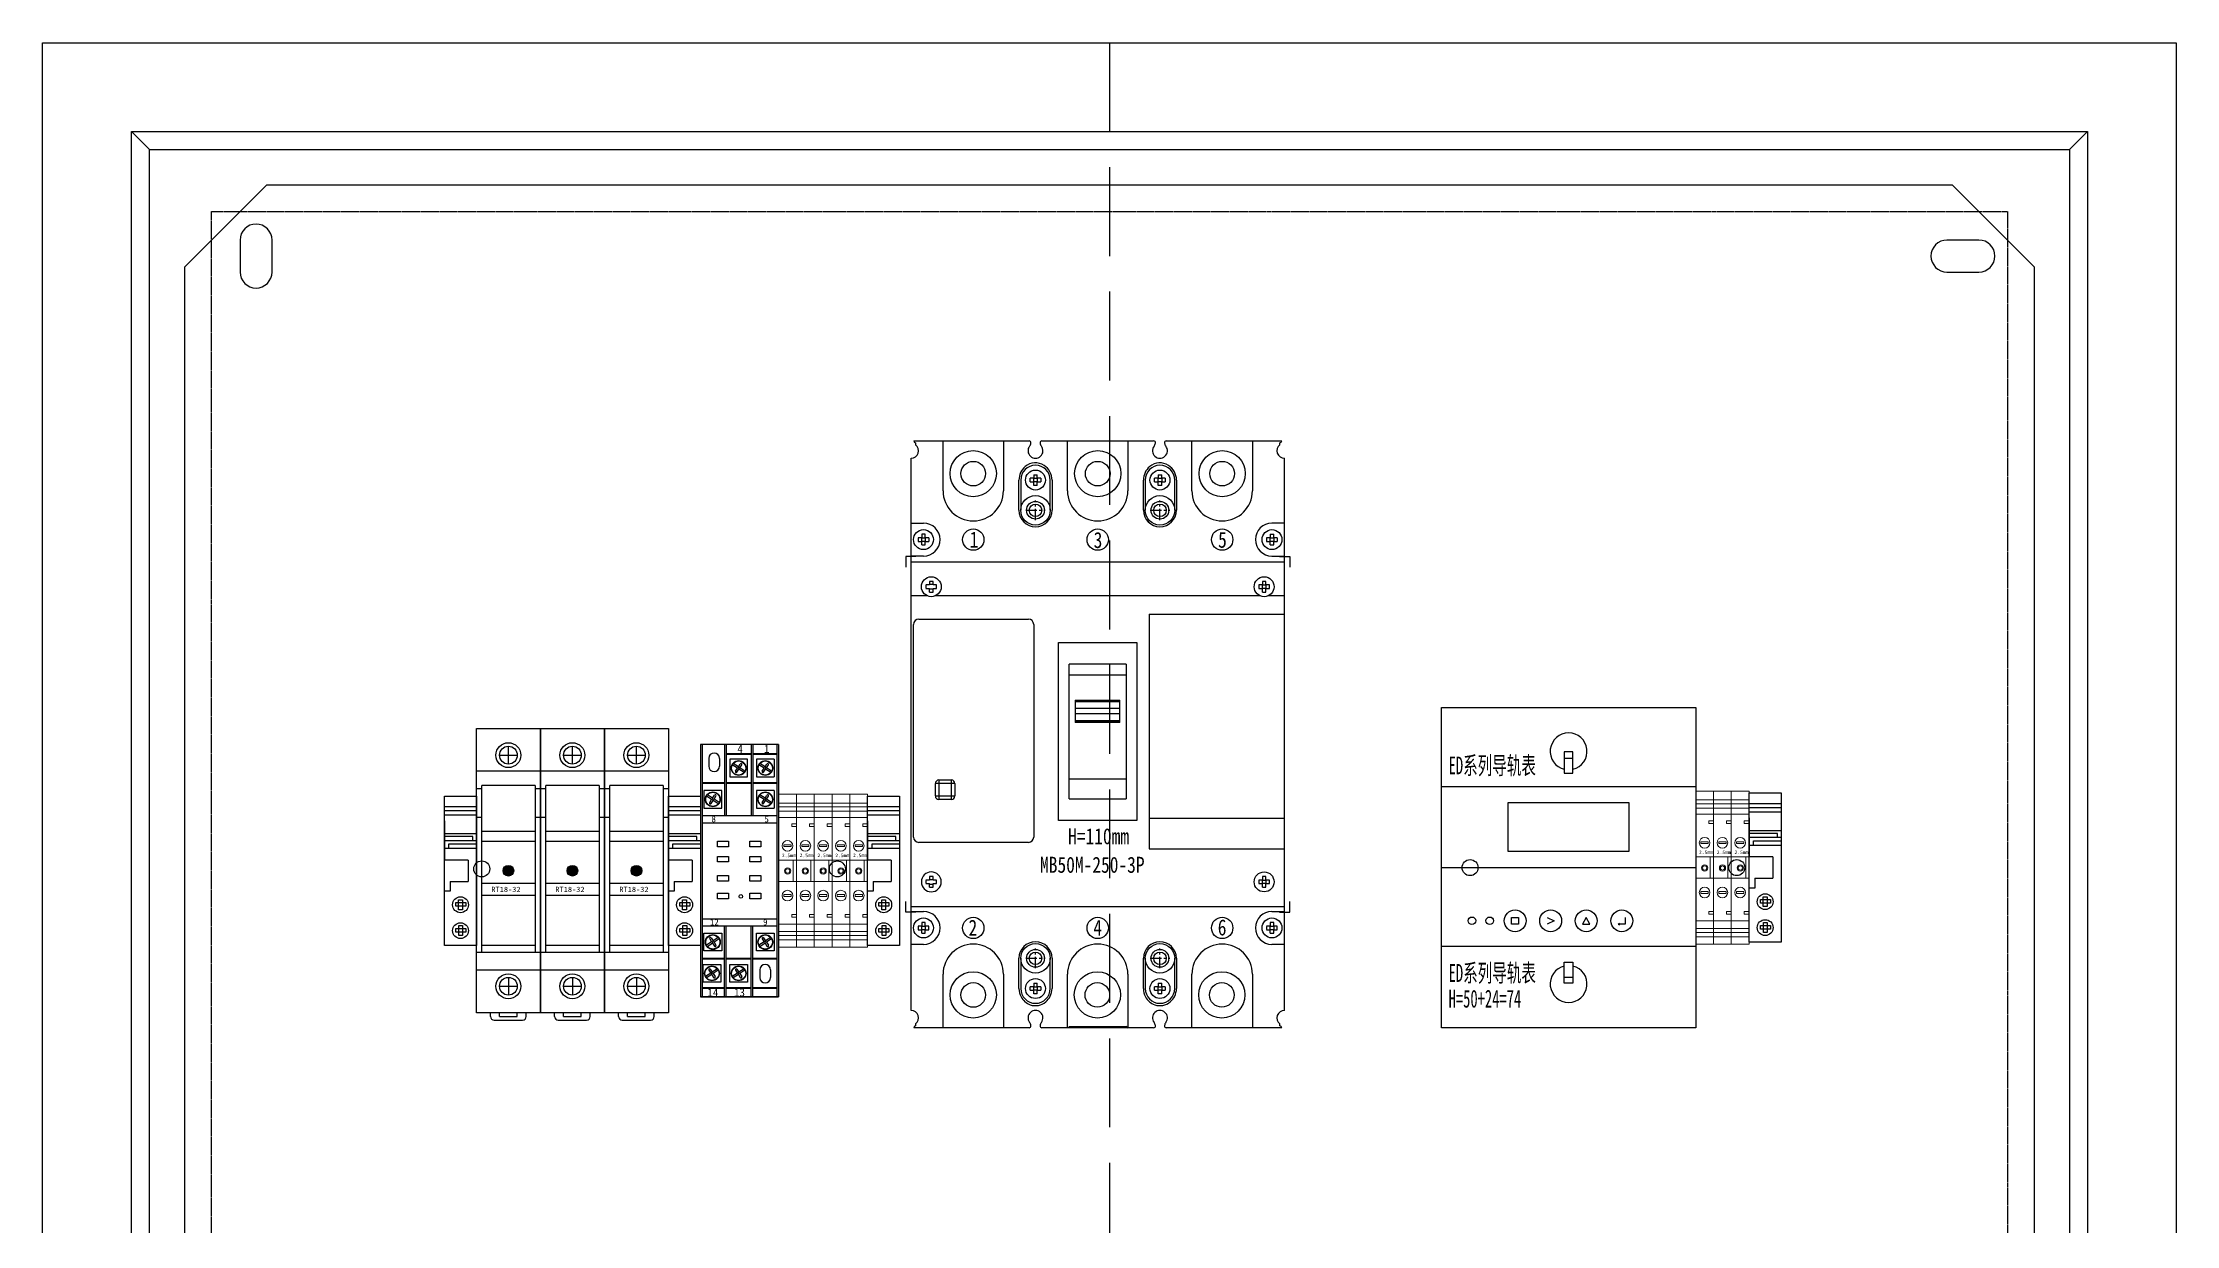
# Model space of a CAD drawing. Extents: x 1408600 to 1409200, y 431606 to 432406.
# Drawn here: x 1408600 to 1409200, y 432073 to 432406 of the extents above; entities that cross this region are included whole.
import ezdxf
from ezdxf.enums import TextEntityAlignment as Align

# ---------------------------------------------------------------- set-up
doc = ezdxf.new("R2010")
doc.units = 0
doc.header["$MEASUREMENT"] = 0
doc.linetypes.add('CENTER', pattern=[2, 1.25, -0.25, 0.25, -0.25])
doc.linetypes.add('LYJS-XX', pattern=[0.35, 0.25, -0.1])
for name, color, linetype in [('LY-JS-BJ', 7, 'Continuous'), ('LY-JS-YQJ', 7, 'Continuous'), ('布置图', 20, 'Continuous'), ('注释', 1, 'Continuous')]:
    doc.layers.add(name, color=color, linetype=linetype)
doc.layers.add('LY-二次控制图', color=7, linetype='Continuous', lineweight=18)
doc.styles.add('-宋体', font='', dxfattribs={"width": 0.65})
doc.styles.add('宋体', font='', dxfattribs={"width": 0.8, "height": 3.5})
doc.styles.get('-宋体').set_extended_font_data('NSimSun')
doc.styles.get('宋体').set_extended_font_data('SimSun')

# ---------------------------------------------------------------- blocks, each defined once
blk = doc.blocks.new('RT18保险 正视图')
at = {"layer": 'LY-JS-YQJ'}
blk.add_hatch(color=1, dxfattribs=at).paths.add_polyline_path([(1.5, -40, 1), (-1.5, -40, 1)])
for p, q in [((-9, -80), (-9, 0)), ((-9, 0), (9, 0)), ((9, 0), (9, -80)), ((0, -10.01), (0, -5.01)), ((-2.5, -7.51), (2.5, -7.51)), ((9, -12.01), (-9, -12.01)), ((-7.5, -17), (-9, -17)), ((7.5, -16), (-7.5, -16)), ((-7.5, -63), (-7.5, -16)), ((7.5, -16), (7.5, -63)), ((9, -17), (7.5, -17)), ((-7.5, -25), (-9, -25)), ((7.5, -29), (-7.5, -29)), ((9, -25), (7.5, -25)), ((7.5, -31.75), (-7.5, -31.75)), ((-7.5, -43.5), (7.5, -43.5)), ((-7.5, -46.9), (7.5, -46.9)), ((9, -63), (-9, -63)), ((7.5, -61), (-7.5, -61)), ((9, -67.99), (-9, -67.99)), ((0, -69.99), (0, -74.99)), ((-2.5, -72.49), (2.5, -72.49)), ((9, -80), (-9, -80)), ((-5, -81), (-5, -80)), ((-4, -82), (4, -82)), ((-2.5, -81), (-2.5, -80)), ((-2.5, -81), (2.5, -81)), ((2.5, -81), (2.5, -80)), ((5, -81), (5, -80))]:
    blk.add_line(p, q, dxfattribs=at)
for centre, radius in [((0, -7.51), 3.5), ((0, -7.51), 2.5), ((0, -72.49), 3.5), ((0, -72.49), 2.5)]:
    blk.add_circle(centre, radius, dxfattribs=at)
at = {"layer": 'LY-JS-YQJ', "color": 1}
blk.add_circle((0, -40), 1.5, dxfattribs=at)
at = {"layer": 'LY-JS-YQJ'}
for centre, start, end in [((-4, -81), 180, 270), ((4, -81), 270, 0)]:
    blk.add_arc(centre, 1, start, end, dxfattribs=at)
at = {"layer": 'LY-JS-YQJ', "insert": (-4.8, -44.5), "char_height": 1.5, "width": 12.3, "attachment_point": 1}
blk.add_mtext('RT18-32', dxfattribs=at)
blk = doc.blocks.new('RT18-32X-6A')
at = {"layer": 'LY-JS-YQJ'}
blk.add_blockref('RT18保险 正视图', (9, 80), dxfattribs=at)
blk = doc.blocks.new('端子堵头')
at = {"layer": 'LY-JS-YQJ'}
for p, q in [((0, 39.03), (9, 39.03)), ((0, 37.96), (9, 37.96)), ((0, 36.73), (9, 36.73)), ((0, 35), (0, 24)), ((0, 31.48), (9, 31.48)), ((7.97, 30.59), (0, 30.59)), ((7.97, 29.53), (7.97, 30.59)), ((9, 35), (9, 24)), ((9, 34.58), (9, 33.47)), ((0, 29.53), (9, 29.53)), ((0, 27.32), (9, 27.32)), ((1.25, 27.32), (1.25, 28.56)), ((1.25, 28.56), (9, 28.56)), ((6.66, 24), (0, 24)), ((6.66, 24), (6.66, 18)), ((1.59, 15.27), (0, 15.27)), ((1.59, 18), (1.59, 15.27)), ((1.59, 18), (6.66, 18))]:
    blk.add_line(p, q, dxfattribs=at)
for points in [[(0, 42), (9, 42), (9, 0), (0, 0)], [(3.2, 12.05), (6.01, 12.05), (6.01, 10.99), (3.2, 10.99)], [(5.06, 12.84), (5.06, 10.03), (3.99, 10.03), (3.99, 12.84)], [(3.2, 4.76), (6.01, 4.76), (6.01, 3.69), (3.2, 3.69)], [(5.13, 5.6), (5.13, 2.79), (4.06, 2.79), (4.06, 5.6)]]:
    blk.add_lwpolyline(points, close=True, dxfattribs=at)
for centre in [(4.54, 11.43), (4.54, 4.14)]:
    blk.add_circle(centre, 2.23, dxfattribs=at)
blk = doc.blocks.new('A$C90d01b57')
at = {"layer": 'LY-二次控制图', "lineweight": -3}
for name, p in [('RT18-32X-6A', (-54, -80)), ('RT18-32X-6A', (-36, -80)), ('RT18-32X-6A', (-18, -80)), ('端子堵头', (-63, -61)), ('端子堵头', (0, -61))]:
    blk.add_blockref(name, p, dxfattribs=at)
blk = doc.blocks.new('A$C03D07FCC')
for p, q in [((0, 19.03), (5, 19.03)), ((5, 19.03), (10, 19.03)), ((0, 17.96), (5, 17.96)), ((0, 16.73), (5, 16.73)), ((5, 13.21), (3.66, 13.21)), ((3.66, 13.21), (3.66, 12.43)), ((3.66, 12.43), (5, 12.43)), ((5, 17.96), (10, 17.96)), ((5, 16.73), (10, 16.73)), ((5, 12.43), (5, 11.32)), ((10, 13.21), (8.66, 13.21)), ((8.66, 13.21), (8.66, 12.43)), ((8.66, 12.43), (10, 12.43)), ((0, 3), (5, 3)), ((4.07, 3), (4.07, -3)), ((5, 3), (10, 3)), ((9.07, 3), (9.07, -3)), ((0, -3), (5, -3)), ((5, -3), (10, -3)), ((0, -17.12), (5, -17.12)), ((5, -12.33), (3.66, -12.33)), ((3.66, -12.33), (3.66, -13.11)), ((3.66, -13.11), (5, -13.11)), ((5, -17.12), (10, -17.12)), ((10, -12.33), (8.66, -12.33)), ((8.66, -12.33), (8.66, -13.11)), ((8.66, -13.11), (10, -13.11)), ((0, -18.19), (5, -18.19)), ((0, -19.42), (5, -19.42)), ((5, -18.19), (10, -18.19)), ((5, -19.42), (10, -19.42))]:
    blk.add_line(p, q)
at = {"color": 2}
for p, q in [((10, 19.03), (15, 19.03)), ((10, 17.96), (15, 17.96)), ((10, 16.73), (15, 16.73)), ((10, 12.43), (10, 11.32)), ((15, 13.21), (13.66, 13.21)), ((13.66, 13.21), (13.66, 12.43)), ((13.66, 12.43), (15, 12.43)), ((15, 12.43), (15, 11.32)), ((10, 3), (15, 3)), ((14.07, 3), (14.07, -3)), ((10, -3), (15, -3)), ((10, -17.12), (15, -17.12)), ((15, -12.33), (13.66, -12.33)), ((13.66, -12.33), (13.66, -13.11)), ((13.66, -13.11), (15, -13.11)), ((10, -18.19), (15, -18.19)), ((10, -19.42), (15, -19.42))]:
    blk.add_line(p, q, dxfattribs=at)
for points in [[(0, 21.5), (5, 21.5), (5, -21.5), (0, -21.5)], [(5, 21.5), (10, 21.5), (10, -21.5), (5, -21.5)], [(0, 15), (5, 15), (5, -15), (0, -15)], [(5, 15), (10, 15), (10, -15), (5, -15)], [(1.47, 7.3), (3.53, 7.3), (3.53, 6.79), (1.47, 6.79)], [(6.47, 7.3), (8.53, 7.3), (8.53, 6.79), (6.47, 6.79)], [(1.47, -6.71), (3.53, -6.71), (3.53, -7.23), (1.47, -7.23)], [(6.47, -6.71), (8.53, -6.71), (8.53, -7.23), (6.47, -7.23)]]:
    blk.add_lwpolyline(points, close=True)
for points in [[(10, 21.5), (15, 21.5), (15, -21.5), (10, -21.5)], [(10, 15), (15, 15), (15, -15), (10, -15)], [(11.47, 7.3), (13.53, 7.3), (13.53, 6.79), (11.47, 6.79)], [(11.47, -6.71), (13.53, -6.71), (13.53, -7.23), (11.47, -7.23)]]:
    blk.add_lwpolyline(points, close=True, dxfattribs=at)
for centre, radius in [((2.5, 7), 1.5), ((7.5, 7), 1.5), ((2.52, -0.08), 0.879), ((2.52, -0.08), 0.879), ((2.52, -0.08), 0.59), ((7.52, -0.08), 0.879), ((7.52, -0.08), 0.879), ((7.52, -0.08), 0.59), ((2.5, -7), 1.5), ((7.5, -7), 1.5)]:
    blk.add_circle(centre, radius)
for centre, radius in [((12.5, 7), 1.5), ((12.52, -0.08), 0.879), ((12.52, -0.08), 0.879), ((12.52, -0.08), 0.59), ((12.5, -7), 1.5)]:
    blk.add_circle(centre, radius, dxfattribs=at)
at = {"layer": 'LY-二次控制图', "lineweight": -3}
blk.add_blockref('端子堵头', (15, -21), dxfattribs=at)
at = {"char_height": 1, "width": 2.5692, "attachment_point": 1}
for insert in [(0.91, 4.81), (5.91, 4.81)]:
    blk.add_mtext('2.5mm', dxfattribs=dict(at, insert=insert))
at = {"color": 2, "insert": (10.91, 4.81), "char_height": 1, "width": 2.5692, "attachment_point": 1}
blk.add_mtext('2.5mm', dxfattribs=at)
blk = doc.blocks.new('A$C6349b9c7')
at = {"color": 0, "linetype": 'ByBlock', "lineweight": -2}
for p, q in [((-104.25, 82.5), (-71.77, 82.5)), ((-103.75, 82), (-103.75, 81.44)), ((-96, 68.5), (-96, 82.5)), ((-79, 82.5), (-79, 68.5)), ((-68.72, 81.92), (-68.72, 81.92)), ((-68.72, 81.92), (-68.72, 81.92)), ((-68.23, 82.5), (-36.77, 82.5)), ((-61, 68.5), (-61, 82.5)), ((-44, 82.5), (-44, 68.5)), ((-33.72, 81.92), (-33.72, 81.92)), ((-33.72, 81.92), (-33.72, 81.92)), ((-33.23, 82.5), (-0.75, 82.5)), ((-26, 68.5), (-26, 82.5)), ((-9, 82.5), (-9, 68.5)), ((-1.25, 81.44), (-1.25, 82)), ((-105, -77.65), (-105, 77.65)), ((-70.5, 72), (-71.49, 72)), ((-70.5, 72.99), (-70.5, 72)), ((-70.5, 71), (-70.5, 72)), ((-70.5, 72), (-69.5, 72)), ((-69.5, 72), (-69.5, 72.99)), ((-69.5, 72), (-69.5, 71)), ((-68.51, 72), (-69.5, 72)), ((-35.5, 72), (-36.49, 72)), ((-35.5, 72.99), (-35.5, 72)), ((-35.5, 71), (-35.5, 72)), ((-35.5, 72), (-34.5, 72)), ((-34.5, 72), (-34.5, 72.99)), ((-34.5, 72), (-34.5, 71)), ((-33.51, 72), (-34.5, 72)), ((0, -77.65), (0, 77.65)), ((-74.65, 63), (-74.65, 71.5)), ((-74.15, 71.5), (-74.15, 63)), ((-71.49, 71), (-70.5, 71)), ((-70.5, 70.01), (-70.5, 71)), ((-69.5, 71), (-70.5, 71)), ((-69.5, 70.01), (-69.5, 71)), ((-69.5, 71), (-68.51, 71)), ((-65.85, 63), (-65.85, 71.5)), ((-65.35, 71.5), (-65.35, 63)), ((-39.65, 63), (-39.65, 71.5)), ((-39.15, 71.5), (-39.15, 63)), ((-36.49, 71), (-35.5, 71)), ((-35.5, 70.01), (-35.5, 71)), ((-34.5, 71), (-35.5, 71)), ((-34.5, 70.01), (-34.5, 71)), ((-34.5, 71), (-33.51, 71)), ((-30.85, 63), (-30.85, 71.5)), ((-30.35, 71.5), (-30.35, 63)), ((-105, 59.4), (-101.5, 59.4)), ((-102, 55.25), (-102.99, 55.25)), ((-102.99, 54.25), (-102, 54.25)), ((-102, 56.24), (-102, 55.25)), ((-102, 54.25), (-102, 55.25)), ((-102, 55.25), (-101, 55.25)), ((-102, 53.26), (-102, 54.25)), ((-101, 54.25), (-102, 54.25)), ((-101, 55.25), (-101, 56.24)), ((-101, 55.25), (-101, 54.25)), ((-100.01, 55.25), (-101, 55.25)), ((-101, 53.26), (-101, 54.25)), ((-101, 54.25), (-100.01, 54.25)), ((-4, 55.25), (-4.99, 55.25)), ((-4.99, 54.25), (-4, 54.25)), ((-4, 56.24), (-4, 55.25)), ((-4, 54.25), (-4, 55.25)), ((-4, 55.25), (-3, 55.25)), ((-4, 53.26), (-4, 54.25)), ((-3, 54.25), (-4, 54.25)), ((0, 59.4), (-3.5, 59.4)), ((-3, 55.25), (-3, 56.24)), ((-3, 55.25), (-3, 54.25)), ((-2.01, 55.25), (-3, 55.25)), ((-3, 53.26), (-3, 54.25)), ((-3, 54.25), (-2.01, 54.25)), ((-101.5, 50.1), (-105, 50.1)), ((-105, 48.5), (0, 48.5)), ((-3.5, 50.1), (0, 50.1)), ((-99.8, 42), (-100.79, 42)), ((-99.8, 42.99), (-99.8, 42)), ((-98.8, 42.1), (-99.8, 42.1)), ((-98.8, 42), (-98.8, 42.99)), ((-97.81, 42), (-98.8, 42)), ((-6.2, 42), (-7.19, 42)), ((-6.2, 42.99), (-6.2, 42)), ((-6.2, 41), (-6.2, 42)), ((-6.2, 42), (-5.2, 42)), ((-5.2, 42), (-5.2, 42.99)), ((-4.21, 42), (-5.2, 42)), ((-5.2, 42), (-5.2, 41)), ((-100.39, 38.92), (-104.9, 38.92)), ((-100.79, 41), (-99.8, 41)), ((-99.8, 40.01), (-99.8, 41)), ((-99.8, 40.9), (-98.8, 40.9)), ((-98.8, 40.01), (-98.8, 41)), ((-98.8, 41), (-97.81, 41)), ((-6.79, 38.92), (-98.21, 38.92)), ((-7.19, 41), (-6.2, 41)), ((-6.2, 40.01), (-6.2, 41)), ((-5.2, 41), (-6.2, 41)), ((-5.2, 41), (-4.21, 41)), ((-5.2, 40.01), (-5.2, 41)), ((0, 38.92), (-4.61, 38.92)), ((-104.3, -28.9), (-104.3, 30.9)), ((-102.8, 32.4), (-72, 32.4)), ((-70.5, 30.9), (-70.5, -28.9)), ((-38, 33.8), (-38, -32.2)), ((-38, 33.8), (0, 33.8)), ((-60.5, -18.11), (-60.5, 19.71)), ((-44.5, 19.71), (-60.5, 19.71)), ((-44.5, 19.71), (-44.5, -18.11)), ((-60.5, 16.71), (-44.5, 16.71)), ((-58.85, 9.58), (-58.85, 3.34)), ((-58.85, 9.58), (-46.25, 9.58)), ((-46.25, 9.55), (-58.85, 9.55)), ((-58.85, 9.53), (-46.25, 9.53)), ((-46.25, 9.51), (-58.85, 9.51)), ((-58.85, 9.49), (-46.25, 9.49)), ((-46.25, 9.47), (-58.85, 9.47)), ((-58.85, 9.45), (-46.25, 9.45)), ((-46.25, 9.43), (-58.85, 9.43)), ((-58.85, 9.41), (-46.25, 9.41)), ((-46.25, 9.39), (-58.85, 9.39)), ((-58.85, 9.37), (-46.25, 9.37)), ((-46.25, 9.34), (-58.85, 9.34)), ((-58.85, 9.32), (-46.25, 9.32)), ((-46.25, 9.3), (-58.85, 9.3)), ((-58.85, 9.28), (-46.25, 9.28)), ((-58.85, 9.26), (-46.25, 9.26)), ((-46.25, 9.26), (-58.85, 9.26)), ((-46.25, 7.27), (-58.85, 7.27)), ((-46.25, 3.34), (-46.25, 9.58)), ((-58.85, 5.83), (-46.25, 5.83)), ((-46.25, 3.82), (-58.85, 3.82)), ((-58.85, 3.81), (-46.25, 3.81)), ((-46.25, 3.78), (-58.85, 3.78)), ((-58.85, 3.75), (-46.25, 3.75)), ((-46.25, 3.72), (-58.85, 3.72)), ((-58.85, 3.69), (-46.25, 3.69)), ((-46.25, 3.65), (-58.85, 3.65)), ((-58.85, 3.62), (-46.25, 3.62)), ((-46.25, 3.59), (-58.85, 3.59)), ((-58.85, 3.56), (-46.25, 3.56)), ((-46.25, 3.53), (-58.85, 3.53)), ((-58.85, 3.5), (-46.25, 3.5)), ((-46.25, 3.46), (-58.85, 3.46)), ((-58.85, 3.44), (-46.25, 3.44)), ((-46.25, 3.4), (-58.85, 3.4)), ((-58.85, 3.37), (-46.25, 3.37)), ((-46.25, 3.34), (-58.85, 3.34)), ((-98.15, -17.35), (-98.15, -13.85)), ((-92.65, -13.85), (-98.15, -13.85)), ((-98.15, -17.35), (-92.65, -17.35)), ((-97.15, -12.85), (-97.15, -18.35)), ((-97.15, -12.85), (-93.65, -12.85)), ((-93.65, -18.35), (-93.65, -12.85)), ((-92.65, -13.85), (-92.65, -17.35)), ((-44.5, -12.59), (-60.5, -12.59)), ((-93.65, -18.35), (-97.15, -18.35)), ((-60.5, -18.11), (-44.5, -18.11)), ((-38, -23.58), (0, -23.58)), ((-72, -30.4), (-102.8, -30.4)), ((-38, -32.2), (0, -32.2)), ((-99.8, -41), (-100.79, -41)), ((-99.8, -40.01), (-99.8, -41)), ((-98.8, -40.9), (-99.8, -40.9)), ((-98.8, -41), (-98.8, -40.01)), ((-97.81, -41), (-98.8, -41)), ((-6.2, -41), (-7.19, -41)), ((-6.2, -40.01), (-6.2, -41)), ((-6.2, -41), (-5.2, -41)), ((-6.2, -42), (-6.2, -41)), ((-5.2, -41), (-5.2, -40.01)), ((-4.21, -41), (-5.2, -41)), ((-5.2, -41), (-5.2, -42)), ((-100.79, -42), (-99.8, -42)), ((-99.8, -42.99), (-99.8, -42)), ((-99.8, -42.1), (-98.8, -42.1)), ((-98.8, -42.99), (-98.8, -42)), ((-98.8, -42), (-97.81, -42)), ((-7.19, -42), (-6.2, -42)), ((-5.2, -42), (-6.2, -42)), ((-6.2, -42.99), (-6.2, -42)), ((-5.2, -42), (-4.21, -42)), ((-5.2, -42.99), (-5.2, -42)), ((0, -48.5), (-105, -48.5)), ((-105, -49.8), (-101.5, -49.8)), ((-102, -53.95), (-102.99, -53.95)), ((-102, -52.96), (-102, -53.95)), ((-102, -53.95), (-101, -53.95)), ((-102, -54.95), (-102, -53.95)), ((-101, -53.95), (-101, -52.96)), ((-100.01, -53.95), (-101, -53.95)), ((-101, -53.95), (-101, -54.95)), ((-4, -53.95), (-4.99, -53.95)), ((-4, -52.96), (-4, -53.95)), ((-4, -53.95), (-3, -53.95)), ((-4, -54.95), (-4, -53.95)), ((-3.5, -49.8), (0, -49.8)), ((-3, -53.95), (-3, -52.96)), ((-2.01, -53.95), (-3, -53.95)), ((-3, -53.95), (-3, -54.95)), ((-101.5, -59.1), (-105, -59.1)), ((-102.99, -54.95), (-102, -54.95)), ((-101, -54.95), (-102, -54.95)), ((-102, -55.94), (-102, -54.95)), ((-101, -54.95), (-100.01, -54.95)), ((-101, -55.94), (-101, -54.95)), ((-4.99, -54.95), (-4, -54.95)), ((-3, -54.95), (-4, -54.95)), ((-4, -55.94), (-4, -54.95)), ((0, -59.1), (-3.5, -59.1)), ((-3, -54.95), (-2.01, -54.95)), ((-3, -55.94), (-3, -54.95)), ((-74.65, -71.5), (-74.65, -63)), ((-74.15, -63), (-74.15, -71.5)), ((-65.85, -71.5), (-65.85, -63)), ((-65.35, -63), (-65.35, -71.5)), ((-39.65, -71.5), (-39.65, -63)), ((-39.15, -63), (-39.15, -71.5)), ((-30.85, -71.5), (-30.85, -63)), ((-30.35, -63), (-30.35, -71.5)), ((-96, -82.5), (-96, -67.5)), ((-79, -67.5), (-79, -82.5)), ((-70.5, -71), (-71.49, -71)), ((-70.5, -70.01), (-70.5, -71)), ((-70.5, -71), (-69.5, -71)), ((-70.5, -72), (-70.5, -71)), ((-69.5, -71), (-69.5, -70.01)), ((-68.51, -71), (-69.5, -71)), ((-69.5, -71), (-69.5, -72)), ((-61, -82.5), (-61, -67.5)), ((-44, -67.5), (-44, -82.5)), ((-35.5, -71), (-36.49, -71)), ((-35.5, -70.01), (-35.5, -71)), ((-35.5, -71), (-34.5, -71)), ((-35.5, -72), (-35.5, -71)), ((-34.5, -71), (-34.5, -70.01)), ((-33.51, -71), (-34.5, -71)), ((-34.5, -71), (-34.5, -72)), ((-26, -82.5), (-26, -67.5)), ((-9, -67.5), (-9, -82.5)), ((-71.49, -72), (-70.5, -72)), ((-69.5, -72), (-70.5, -72)), ((-70.5, -72.99), (-70.5, -72)), ((-69.5, -72), (-68.51, -72)), ((-69.5, -72.99), (-69.5, -72)), ((-36.49, -72), (-35.5, -72)), ((-34.5, -72), (-35.5, -72)), ((-35.5, -72.99), (-35.5, -72)), ((-34.5, -72), (-33.51, -72)), ((-34.5, -72.99), (-34.5, -72)), ((-71.77, -82.5), (-104.25, -82.5)), ((-103.75, -81.44), (-103.75, -82)), ((-71.28, -81.92), (-71.28, -81.92)), ((-71.28, -81.92), (-71.28, -81.92)), ((-36.77, -82.5), (-68.23, -82.5)), ((-44.39, -82.29), (-60.61, -82.29)), ((-36.28, -81.92), (-36.28, -81.92)), ((-36.28, -81.92), (-36.28, -81.92)), ((-0.75, -82.5), (-33.23, -82.5)), ((-1.25, -82), (-1.25, -81.44))]:
    blk.add_line(p, q, dxfattribs=at)
at = {"color": 0}
for p, q in [((-71.49, 71), (-71.49, 72)), ((-70.5, 72.99), (-69.5, 72.99)), ((-68.51, 72), (-68.51, 71)), ((-36.49, 71), (-36.49, 72)), ((-35.5, 72.99), (-34.5, 72.99)), ((-33.51, 72), (-33.51, 71)), ((-69.5, 70.01), (-70.5, 70.01)), ((-34.5, 70.01), (-35.5, 70.01)), ((-102.99, 55.25), (-102.99, 54.25)), ((-101, 56.24), (-102, 56.24)), ((-100.01, 55.25), (-100.01, 54.25)), ((-4.99, 55.25), (-4.99, 54.25)), ((-4, 56.24), (-3, 56.24)), ((-2.01, 55.25), (-2.01, 54.25)), ((-102, 53.26), (-101, 53.26)), ((-4, 53.26), (-3, 53.26)), ((-71.49, -72), (-71.49, -71)), ((-70.5, -70.01), (-69.5, -70.01)), ((-68.51, -71), (-68.51, -72)), ((-36.49, -72), (-36.49, -71)), ((-35.5, -70.01), (-34.5, -70.01)), ((-33.51, -71), (-33.51, -72)), ((-69.5, -72.99), (-70.5, -72.99)), ((-34.5, -72.99), (-35.5, -72.99))]:
    blk.add_line(p, q, dxfattribs=at)
at = {"color": 1, "linetype": 'CENTER', "ltscale": 2.54}
for p, q in [((-72.75, 63), (-67.25, 63)), ((-70, 60.25), (-70, 65.75)), ((-37.75, 63), (-32.25, 63)), ((-35, 60.25), (-35, 65.75)), ((-72.75, -63), (-67.25, -63)), ((-70, -65.75), (-70, -60.25)), ((-37.75, -63), (-32.25, -63)), ((-35, -65.75), (-35, -60.25))]:
    blk.add_line(p, q, dxfattribs=at)
at = {"color": 1}
for p, q in [((-103.65, 50), (-106.5, 50)), ((-106.5, 50), (-106.5, 47)), ((-1.35, 50), (1.5, 50)), ((1.5, 50), (1.5, 47)), ((-106.5, -50), (-106.5, -47)), ((1.5, -50), (1.5, -47)), ((-103.65, -50), (-106.5, -50)), ((-1.35, -50), (1.5, -50))]:
    blk.add_line(p, q, dxfattribs=at)
at = {"color": 0, "linetype": 'ByBlock', "lineweight": -2}
for points in [[(-65.35, 71.5, 0.253032), (-67.59, 75.62, 0.329881), (-72.89, 75.28, 0.220245), (-74.65, 71.5)], [(-30.35, 71.5, 0.253032), (-32.59, 75.62, 0.329881), (-37.89, 75.28, 0.220245), (-39.65, 71.5)], [(-74.65, -71.5, 0.113664), (-74.06, -73.81, 0.190502), (-71.46, -76.07, 0.26621), (-67.1, -75.25, 0.109264), (-65.86, -73.64, 0.107898), (-65.35, -71.5)], [(-39.65, -71.5, 0.113664), (-39.06, -73.81, 0.190502), (-36.46, -76.07, 0.26621), (-32.1, -75.25, 0.109264), (-30.86, -73.64, 0.107898), (-30.35, -71.5)]]:
    blk.add_lwpolyline(points, format="xyb", dxfattribs=at)
blk.add_lwpolyline([(-63.5, 25.8), (-41.5, 25.8), (-41.5, -24.2), (-63.5, -24.2)], close=True)
for centre, radius in [((-87.5, 73.3), 6.5), ((-52.5, 73.3), 6.5), ((-17.5, 73.3), 6.5), ((-87.5, 73.3), 3.46), ((-70, 71.5), 2.8), ((-52.5, 73.3), 3.46), ((-35, 71.5), 2.8), ((-17.5, 73.3), 3.46), ((-70, 63), 4.15), ((-35, 63), 4.15), ((-70, 63), 2.5), ((-35, 63), 2.5), ((-101.5, 54.75), 2.8), ((-87.5, 54.75), 3), ((-52.5, 54.75), 3), ((-17.5, 54.75), 3), ((-3.5, 54.75), 2.8), ((-99.3, 41.5), 2.8), ((-5.7, 41.5), 2.8), ((-5.7, -41.5), 2.8), ((-101.5, -54.45), 2.8), ((-87.5, -54.45), 3), ((-52.5, -54.45), 3), ((-17.5, -54.45), 3), ((-3.5, -54.45), 2.8), ((-70, -63), 4.15), ((-35, -63), 4.15), ((-70, -63), 2.5), ((-35, -63), 2.5), ((-87.5, -73.3), 6.5), ((-87.5, -73.3), 3.46), ((-70, -71.5), 2.8), ((-52.6, -73.29), 6.5), ((-52.6, -73.29), 3.46), ((-35, -71.5), 2.8), ((-17.6, -73.29), 6.5), ((-17.6, -73.29), 3.46)]:
    blk.add_circle(centre, radius, dxfattribs=at)
for centre, radius, start, end in [((-105, 79.75), 2.1, 270, 53.47039), ((-103.75, 82.5), 0.5, 180, 270), ((-70, 79.75), 2.1, 142.43695, 37.56305), ((-71.77, 82), 0.5, 350.4253, 90), ((-73.25, 82.25), 2, 322.43695, 350.4253), ((-68.23, 82), 0.5, 90, 189.5747), ((-66.75, 82.25), 2, 189.5747, 217.56305), ((-35, 79.75), 2.1, 142.43695, 37.56305), ((-36.77, 82), 0.5, 350.4253, 90), ((-38.25, 82.25), 2, 322.43695, 350.4253), ((-33.23, 82), 0.5, 90, 189.5747), ((-31.75, 82.25), 2, 189.5747, 217.56305), ((0, 79.75), 2.1, 126.52961, 270), ((-1.25, 82.5), 0.5, 270, 0), ((-70, 71.5), 4.15, 0, 180), ((-35, 71.5), 4.15, 0, 180), ((-87.5, 68.5), 8.5, 180, 360), ((-52.5, 68.5), 8.5, 180, 360), ((-17.5, 68.5), 8.5, 180, 360), ((-70, 63), 4.65, 180, 360), ((-35, 63), 4.65, 180, 360), ((-101.5, 54.75), 4.65, 270, 90), ((-3.5, 54.75), 4.65, 90, 270), ((-99.3, 33.26), 9.74, 87.05661, 92.94339), ((-5.7, 33.26), 9.74, 87.05661, 92.94339), ((-91.08, 41.5), 9.72, 177.05423, 180.00385), ((-91.06, 41.5), 9.74, 179.9991, 182.94282), ((-99.3, 49.74), 9.74, 267.05671, 272.94329), ((-107.54, 41.5), 9.74, 359.9991, 2.94282), ((-107.52, 41.5), 9.72, 357.05427, 0.00381), ((2.52, 41.5), 9.72, 177.05423, 180.00385), ((2.54, 41.5), 9.74, 179.9991, 182.94282), ((-5.7, 49.74), 9.74, 267.05671, 272.94329), ((-13.94, 41.5), 9.74, 359.9991, 2.94282), ((-13.92, 41.5), 9.72, 357.05427, 0.00381), ((-102.8, 30.9), 1.5, 90, 180), ((-72, 30.9), 1.5, 0, 90), ((-97.15, -13.85), 1, 90, 180), ((-97.15, -17.35), 1, 180, 270), ((-93.65, -13.85), 1, 0, 90), ((-93.65, -17.35), 1, 270, 0), ((-102.8, -28.9), 1.5, 180, 270), ((-72, -28.9), 1.5, 270, 0), ((-99.3, -41.5), 2.8, 0, 180), ((-99.3, -41.5), 2.8, 180, 0), ((-91.08, -41.5), 9.72, 177.05423, 180.00385), ((-91.06, -41.5), 9.74, 179.9991, 182.94282), ((-99.3, -49.74), 9.74, 87.05661, 92.94339), ((-107.54, -41.5), 9.74, 359.9991, 2.94282), ((-107.52, -41.5), 9.72, 357.05427, 0.00381), ((2.52, -41.5), 9.72, 177.05423, 180.00385), ((2.54, -41.5), 9.74, 179.9991, 182.94282), ((-5.7, -49.74), 9.74, 87.05661, 92.94339), ((-13.94, -41.5), 9.74, 359.9991, 2.94282), ((-13.92, -41.5), 9.72, 357.05427, 0.00381), ((-99.3, -33.26), 9.74, 267.05671, 272.94329), ((-5.7, -33.26), 9.74, 267.05671, 272.94329), ((-93.28, -54.45), 9.72, 177.05423, 180.00385), ((-101.5, -62.69), 9.74, 87.05671, 92.94329), ((-101.5, -54.45), 4.65, 270, 90), ((-109.74, -54.45), 9.74, 359.9991, 2.94282), ((-3.5, -54.45), 4.65, 90, 270), ((4.72, -54.45), 9.72, 177.05423, 180.00385), ((-3.5, -62.69), 9.74, 87.05671, 92.94329), ((-11.74, -54.45), 9.74, 359.9991, 2.94282), ((-93.26, -54.45), 9.74, 179.9991, 182.94282), ((-101.5, -46.21), 9.74, 267.05671, 272.94329), ((-109.72, -54.45), 9.72, 357.05427, 0.00381), ((-87.5, -67.5), 8.5, 0, 180), ((-70, -63), 4.65, 0, 180), ((-52.5, -67.5), 8.5, 0, 180), ((-35, -63), 4.65, 0, 180), ((-17.5, -67.5), 8.5, 0, 180), ((4.74, -54.45), 9.74, 179.9991, 182.94282), ((-3.5, -46.21), 9.74, 267.05671, 272.94329), ((-11.72, -54.45), 9.72, 357.05427, 0.00381), ((-70, -71.5), 4.15, 180, 0), ((-35, -71.5), 4.15, 180, 0), ((-105, -79.75), 2.1, 306.52961, 90), ((-70, -79.75), 2.1, 322.43695, 217.56305), ((-35, -79.75), 2.1, 322.43695, 217.56305), ((0, -79.75), 2.1, 90, 233.47039), ((-103.75, -82.5), 0.5, 90, 180), ((-71.77, -82), 0.5, 270, 9.5747), ((-73.25, -82.25), 2, 9.5747, 37.56305), ((-68.23, -82), 0.5, 170.4253, 270), ((-66.75, -82.25), 2, 142.43695, 170.4253), ((-44, -82), 0.5, 180, 270), ((-36.77, -82), 0.5, 270, 9.5747), ((-38.25, -82.25), 2, 9.5747, 37.56305), ((-33.23, -82), 0.5, 170.4253, 270), ((-31.75, -82.25), 2, 142.43695, 170.4253), ((-1.25, -82.5), 0.5, 360, 90)]:
    blk.add_arc(centre, radius, start, end, dxfattribs=at)
at = {"color": 0, "linetype": 'ByBlock', "lineweight": -2, "style": '-宋体', "width": 0.8}
for s, p in [('1', (-87.28, 54.76)), ('3', (-52.42, 54.64)), ('5', (-17.42, 54.72)), ('2', (-87.61, -54.4)), ('4', (-52.51, -54.39)), ('6', (-17.52, -54.3))]:
    blk.add_text(s, height=4.5, dxfattribs=at).set_placement(p, align=Align.MIDDLE_CENTER)
at = {"color": 4, "linetype": 'ByBlock', "lineweight": -2, "style": '-宋体', "width": 0.8}
for s, p in [('H=110mm', (-52.26, -28.67)), ('MB50M-250-3P', (-54.02, -36.69))]:
    blk.add_text(s, height=4.5, dxfattribs=at).set_placement(p, align=Align.MIDDLE_CENTER)
blk = doc.blocks.new('塑壳MB50-250-3P-2024.1')
at = {"layer": '注释', "color": 6}
for centre in [(36, 63), (71, 63), (36, -63), (71, -63)]:
    blk.add_circle(centre, 1.75, dxfattribs=at)
at = {"color": 0}
blk.add_blockref('A$C6349b9c7', (106, 0), dxfattribs=at)
blk = doc.blocks.new('ED系列导轨表-海恩德')
for p, q in [((34.53, 30.78), (36.97, 30.78)), ((29.7, -14.01), (31.7, -14.94)), ((31.7, -14.94), (29.7, -15.86)), ((40.7, -14.01), (39.7, -15.86)), ((39.7, -15.86), (41.7, -15.86)), ((41.7, -15.86), (40.7, -14.01)), ((49.7, -15.86), (50.04, -15.61)), ((49.7, -15.86), (50.04, -16.11)), ((34.53, -30.78), (36.97, -30.78))]:
    blk.add_line(p, q)
at = {"color": 1}
blk.add_line((0, 0), (71.5, 0), dxfattribs=at)
for points in [[(0, 45), (71.5, 45), (71.5, -45), (0, -45)], [(34.53, 26.56), (36.97, 26.56), (36.97, 32.53), (34.53, 32.53)], [(18.77, 18.28), (52.73, 18.28), (52.73, 4.5), (18.77, 4.5)], [(19.7, -14.01), (21.7, -14.01), (21.7, -15.86), (19.7, -15.86)], [(34.53, -26.56), (36.97, -26.56), (36.97, -32.53), (34.53, -32.53)]]:
    blk.add_lwpolyline(points, close=True)
at = {"color": 3}
blk.add_lwpolyline([(0, 22.83), (71.5, 22.83), (71.5, -22.17), (0, -22.17)], close=True, dxfattribs=at)
blk.add_lwpolyline([(51.7, -14.01), (51.7, -15.86), (49.7, -15.86)])
for centre, radius in [((20.7, -14.94), 3.07), ((30.7, -14.94), 3.07), ((40.7, -14.94), 3.07), ((50.7, -14.94), 3.07), ((8.57, -14.94), 1.06), ((13.57, -14.94), 1.06)]:
    blk.add_circle(centre, radius)
for centre, start, end in [((35.75, 32.71), 283.60377, 256.39623), ((35.75, -32.71), 103.60377, 76.39623)]:
    blk.add_arc(centre, 5.18, start, end)
at = {"layer": 'LY-二次控制图', "color": 4, "lineweight": -3, "style": '宋体', "width": 0.6}
for s, p in [('ED系列导轨表', (2.01, 26.24)), ('ED系列导轨表', (2.01, -32.11)), ('H=50+24=74', (2.01, -39.34))]:
    blk.add_text(s, height=5, dxfattribs=at).set_placement(p)
blk = doc.blocks.new('HH52P')
at = {"layer": 'LY-JS-YQJ'}
for p, q in [((0, 71), (0, 0)), ((22, 71), (0, 71)), ((0, 71), (0, 68.5)), ((0.5, 71), (0.5, 0)), ((2.34, 67.09), (2.34, 64.88)), ((5.34, 67.09), (5.34, 64.88)), ((6.75, 71), (6.75, 51)), ((7.25, 71), (7.25, 51)), ((7.25, 68.5), (14.25, 68.5)), ((7.25, 68.3), (14.25, 68.3)), ((8.24, 66.87), (8.24, 61.87)), ((13.24, 66.87), (8.24, 66.87)), ((13.24, 61.87), (13.24, 66.87)), ((14.25, 71), (14.25, 51)), ((14.75, 71), (14.75, 51)), ((14.75, 68.5), (21.5, 68.5)), ((14.75, 68.3), (21.5, 68.3)), ((20.74, 66.87), (15.74, 66.87)), ((15.74, 66.87), (15.74, 61.87)), ((20.74, 66.87), (20.74, 61.87)), ((21.5, 71), (21.5, 0)), ((22, 71), (22, 0)), ((0.5, 60.3), (6.75, 60.3)), ((0.5, 60.1), (6.75, 60.1)), ((7.25, 60.3), (14.25, 60.3)), ((7.25, 60.1), (14.25, 60.1)), ((8.24, 61.87), (13.24, 61.87)), ((10.4, 64.3), (8.95, 65.27)), ((10.67, 64.71), (9.21, 65.67)), ((9.86, 63.48), (10.4, 64.3)), ((10.26, 63.22), (10.8, 64.04)), ((11.07, 64.44), (10.4, 64.3)), ((10.67, 64.71), (11.21, 65.53)), ((10.67, 64.71), (10.8, 64.04)), ((12.26, 63.08), (10.8, 64.04)), ((11.07, 64.44), (11.61, 65.26)), ((12.53, 63.48), (11.07, 64.44)), ((14.75, 60.3), (21.5, 60.3)), ((14.75, 60.1), (21.5, 60.1)), ((15.74, 61.87), (20.74, 61.87)), ((17.9, 64.3), (16.45, 65.27)), ((18.17, 64.71), (16.71, 65.67)), ((17.36, 63.48), (17.9, 64.3)), ((17.76, 63.22), (18.3, 64.04)), ((18.57, 64.44), (17.9, 64.3)), ((18.17, 64.71), (18.71, 65.53)), ((18.17, 64.71), (18.3, 64.04)), ((19.76, 63.08), (18.3, 64.04)), ((18.57, 64.44), (19.11, 65.26)), ((20.03, 63.48), (18.57, 64.44)), ((0.99, 58.07), (0.99, 53.07)), ((5.99, 58.07), (0.99, 58.07)), ((3.15, 55.51), (1.7, 56.47)), ((3.42, 55.91), (1.96, 56.87)), ((2.61, 54.68), (3.15, 55.51)), ((3.01, 54.42), (3.55, 55.24)), ((3.82, 55.64), (3.15, 55.51)), ((3.42, 55.91), (3.96, 56.73)), ((3.42, 55.91), (3.55, 55.24)), ((5.01, 54.28), (3.55, 55.24)), ((3.82, 55.64), (4.36, 56.46)), ((5.28, 54.68), (3.82, 55.64)), ((5.99, 53.07), (5.99, 58.07)), ((15.74, 58.07), (15.74, 53.07)), ((20.74, 58.07), (15.74, 58.07)), ((17.9, 55.51), (16.45, 56.47)), ((18.17, 55.91), (16.71, 56.87)), ((17.36, 54.68), (17.9, 55.51)), ((17.76, 54.42), (18.3, 55.24)), ((18.57, 55.64), (17.9, 55.51)), ((18.17, 55.91), (18.71, 56.73)), ((18.17, 55.91), (18.3, 55.24)), ((19.76, 54.28), (18.3, 55.24)), ((18.57, 55.64), (19.11, 56.46)), ((20.03, 54.68), (18.57, 55.64)), ((20.74, 58.07), (20.74, 53.07)), ((0.5, 51), (21.5, 51)), ((0.5, 49), (21.5, 49)), ((0.99, 53.07), (5.99, 53.07)), ((15.74, 53.07), (20.74, 53.07)), ((0.5, 22), (21.5, 22)), ((0.5, 20), (21.5, 20)), ((6.75, 0), (6.75, 20)), ((7.25, 0), (7.25, 20)), ((14.25, 0), (14.25, 20)), ((14.75, 0), (14.75, 20)), ((0.99, 17.93), (5.99, 17.93)), ((0.99, 12.93), (0.99, 17.93)), ((5.99, 12.93), (0.99, 12.93)), ((3.15, 15.49), (1.7, 14.53)), ((3.42, 15.09), (1.96, 14.13)), ((2.61, 16.32), (3.15, 15.49)), ((3.01, 16.58), (3.55, 15.76)), ((3.82, 15.36), (3.15, 15.49)), ((3.42, 15.09), (3.55, 15.76)), ((3.42, 15.09), (3.96, 14.27)), ((5.01, 16.72), (3.55, 15.76)), ((5.28, 16.32), (3.82, 15.36)), ((3.82, 15.36), (4.36, 14.54)), ((5.99, 17.93), (5.99, 12.93)), ((15.74, 17.93), (20.74, 17.93)), ((15.74, 12.93), (15.74, 17.93)), ((20.74, 12.93), (15.74, 12.93)), ((17.9, 15.49), (16.45, 14.53)), ((18.17, 15.09), (16.71, 14.13)), ((17.36, 16.32), (17.9, 15.49)), ((17.76, 16.58), (18.3, 15.76)), ((18.57, 15.36), (17.9, 15.49)), ((18.17, 15.09), (18.3, 15.76)), ((18.17, 15.09), (18.71, 14.27)), ((19.76, 16.72), (18.3, 15.76)), ((20.03, 16.32), (18.57, 15.36)), ((18.57, 15.36), (19.11, 14.54)), ((20.74, 17.93), (20.74, 12.93)), ((0.5, 10.9), (6.75, 10.9)), ((0.5, 10.7), (6.75, 10.7)), ((0.74, 9.13), (5.74, 9.13)), ((0.74, 4.13), (0.74, 9.13)), ((2.9, 6.7), (1.45, 5.73)), ((3.17, 6.29), (1.71, 5.33)), ((2.36, 7.52), (2.9, 6.7)), ((2.76, 7.78), (3.3, 6.96)), ((3.57, 6.56), (2.9, 6.7)), ((3.17, 6.29), (3.3, 6.96)), ((3.17, 6.29), (3.71, 5.47)), ((4.76, 7.92), (3.3, 6.96)), ((5.03, 7.52), (3.57, 6.56)), ((3.57, 6.56), (4.11, 5.74)), ((5.74, 9.13), (5.74, 4.13)), ((7.25, 10.9), (14.25, 10.9)), ((7.25, 10.7), (14.25, 10.7)), ((8.24, 4.13), (8.24, 9.13)), ((8.24, 9.13), (13.24, 9.13)), ((10.4, 6.7), (8.95, 5.73)), ((10.67, 6.29), (9.21, 5.33)), ((9.86, 7.52), (10.4, 6.7)), ((10.26, 7.78), (10.8, 6.96)), ((11.07, 6.56), (10.4, 6.7)), ((10.67, 6.29), (10.8, 6.96)), ((10.67, 6.29), (11.21, 5.47)), ((12.26, 7.92), (10.8, 6.96)), ((12.53, 7.52), (11.07, 6.56)), ((11.07, 6.56), (11.61, 5.74)), ((13.24, 9.13), (13.24, 4.13)), ((14.75, 10.9), (21.5, 10.9)), ((14.75, 10.7), (21.5, 10.7)), ((16.7, 7.65), (16.7, 5.44)), ((19.7, 7.65), (19.7, 5.44)), ((0, 0), (22, 0)), ((22, 0), (0, 0)), ((0.5, 2.7), (6.75, 2.7)), ((0.5, 2.5), (6.75, 2.5)), ((5.74, 4.13), (0.74, 4.13)), ((7.25, 2.7), (14.25, 2.7)), ((7.25, 2.5), (14.25, 2.5)), ((13.24, 4.13), (8.24, 4.13)), ((14.75, 2.7), (21.5, 2.7)), ((14.75, 2.5), (21.5, 2.5))]:
    blk.add_line(p, q, dxfattribs=at)
for points in [[(4.81, 43.81), (7.91, 43.81), (7.91, 42.22), (4.81, 42.22)], [(13.87, 43.81), (16.97, 43.81), (16.97, 42.22), (13.87, 42.22)], [(4.81, 39.53), (7.91, 39.53), (7.91, 37.95), (4.81, 37.95)], [(13.87, 39.53), (16.97, 39.53), (16.97, 37.95), (13.87, 37.95)], [(4.81, 34.15), (7.91, 34.15), (7.91, 32.57), (4.81, 32.57)], [(13.87, 34.15), (16.97, 34.15), (16.97, 32.57), (13.87, 32.57)], [(4.81, 29.16), (7.91, 29.16), (7.91, 27.58), (4.81, 27.58)], [(13.87, 29.16), (16.97, 29.16), (16.97, 27.58), (13.87, 27.58)]]:
    blk.add_lwpolyline(points, close=True, dxfattribs=at)
for centre, radius in [((10.74, 64.37), 2.09), ((10.74, 64.37), 2), ((18.24, 64.37), 2.09), ((18.24, 64.37), 2), ((3.49, 55.57), 2.09), ((3.49, 55.57), 2), ((18.24, 55.57), 2.09), ((18.24, 55.57), 2), ((11.36, 28.27), 0.5), ((3.49, 15.43), 2.09), ((3.49, 15.43), 2), ((18.24, 15.43), 2.09), ((18.24, 15.43), 2), ((3.24, 6.63), 2.09), ((3.24, 6.63), 2), ((10.74, 6.63), 2.09), ((10.74, 6.63), 2)]:
    blk.add_circle(centre, radius, dxfattribs=at)
for centre, radius, start, end in [((3.84, 67.09), 1.5, 0, 180), ((3.84, 64.88), 1.5, 180, 0), ((10.06, 63.35), 0.24, 146.59494, 326.59494), ((11.41, 65.39), 0.24, 326.59494, 146.59494), ((17.56, 63.35), 0.24, 146.59494, 326.59494), ((18.91, 65.39), 0.24, 326.59494, 146.59494), ((2.81, 54.55), 0.24, 146.59494, 326.59494), ((4.16, 56.6), 0.24, 326.59494, 146.59494), ((17.56, 54.55), 0.24, 146.59494, 326.59494), ((18.91, 56.6), 0.24, 326.59494, 146.59494), ((2.81, 16.45), 0.24, 33.40506, 213.40506), ((4.16, 14.4), 0.24, 213.40506, 33.40506), ((17.56, 16.45), 0.24, 33.40506, 213.40506), ((18.91, 14.4), 0.24, 213.40506, 33.40506), ((2.56, 7.65), 0.24, 33.40506, 213.40506), ((10.06, 7.65), 0.24, 33.40506, 213.40506), ((18.2, 7.65), 1.5, 0, 180), ((3.91, 5.61), 0.24, 213.40506, 33.40506), ((11.41, 5.61), 0.24, 213.40506, 33.40506), ((18.2, 5.44), 1.5, 180, 0)]:
    blk.add_arc(centre, radius, start, end, dxfattribs=at)
for s, insert, char_height, width, attachment_point in [('{\\fSimSun|b0|i0|c134|p2;4}', (10.4, 70.88), 2.25, 1.0919, 1), ('{\\fSimSun|b0|i0|c134|p2;1}', (17.9, 70.88), 2.25, 1.0919, 1), ('{\\fSimSun|b0|i0|c134|p2;8}', (3.12, 50.91), 1.8, 0.8735, 1), ('{\\fSimSun|b0|i0|c134|p2;5}', (18.02, 50.91), 1.8, 0.8735, 1), ('{\\fSimSun|b0|i0|c134|p2;12}', (2.68, 21.91), 1.8, 0.8735, 1), ('{\\fSimSun|b0|i0|c134|p2;9}', (17.62, 21.91), 1.8, 0.8735, 1), ('{\\fSimSun|b0|i0|c134|p2;14}', (1.97, 0.12), 2.25, 1.0919, 7), ('{\\fSimSun|b0|i0|c134|p2;13}', (9.47, 0.12), 2.25, 1.0919, 7)]:
    blk.add_mtext(s, dxfattribs=dict(at, insert=insert, char_height=char_height, width=width, attachment_point=attachment_point))
blk = doc.blocks.new('A$C567806E4')
for p, q in [((0, 40.53), (5, 40.53)), ((0, 39.46), (5, 39.46)), ((0, 38.23), (5, 38.23)), ((5, 40.53), (10, 40.53)), ((5, 39.46), (10, 39.46)), ((5, 38.23), (10, 38.23)), ((10, 40.53), (15, 40.53)), ((10, 39.46), (15, 39.46)), ((10, 38.23), (15, 38.23)), ((15, 40.53), (20, 40.53)), ((15, 39.46), (20, 39.46)), ((15, 38.23), (20, 38.23)), ((20, 40.53), (25, 40.53)), ((20, 39.46), (25, 39.46)), ((20, 38.23), (25, 38.23)), ((5, 34.71), (3.66, 34.71)), ((3.66, 34.71), (3.66, 33.93)), ((3.66, 33.93), (5, 33.93)), ((5, 33.93), (5, 32.82)), ((10, 34.71), (8.66, 34.71)), ((8.66, 34.71), (8.66, 33.93)), ((8.66, 33.93), (10, 33.93)), ((10, 33.93), (10, 32.82)), ((15, 34.71), (13.66, 34.71)), ((13.66, 34.71), (13.66, 33.93)), ((13.66, 33.93), (15, 33.93)), ((15, 33.93), (15, 32.82)), ((20, 34.71), (18.66, 34.71)), ((18.66, 34.71), (18.66, 33.93)), ((18.66, 33.93), (20, 33.93)), ((20, 33.93), (20, 32.82)), ((25, 34.71), (23.66, 34.71)), ((23.66, 34.71), (23.66, 33.93)), ((23.66, 33.93), (25, 33.93)), ((25, 33.93), (25, 32.82)), ((0, 24.5), (5, 24.5)), ((4.07, 24.5), (4.07, 18.5)), ((5, 24.5), (10, 24.5)), ((9.07, 24.5), (9.07, 18.5)), ((10, 24.5), (15, 24.5)), ((14.07, 24.5), (14.07, 18.5)), ((15, 24.5), (20, 24.5)), ((19.07, 24.5), (19.07, 18.5)), ((20, 24.5), (25, 24.5)), ((24.07, 24.5), (24.07, 18.5)), ((0, 18.5), (5, 18.5)), ((5, 18.5), (10, 18.5)), ((10, 18.5), (15, 18.5)), ((15, 18.5), (20, 18.5)), ((20, 18.5), (25, 18.5)), ((5, 9.17), (3.66, 9.17)), ((3.66, 9.17), (3.66, 8.39)), ((3.66, 8.39), (5, 8.39)), ((10, 9.17), (8.66, 9.17)), ((8.66, 9.17), (8.66, 8.39)), ((8.66, 8.39), (10, 8.39)), ((15, 9.17), (13.66, 9.17)), ((13.66, 9.17), (13.66, 8.39)), ((13.66, 8.39), (15, 8.39)), ((20, 9.17), (18.66, 9.17)), ((18.66, 9.17), (18.66, 8.39)), ((18.66, 8.39), (20, 8.39)), ((25, 9.17), (23.66, 9.17)), ((23.66, 9.17), (23.66, 8.39)), ((23.66, 8.39), (25, 8.39)), ((0, 4.38), (5, 4.38)), ((0, 3.31), (5, 3.31)), ((0, 2.08), (5, 2.08)), ((5, 4.38), (10, 4.38)), ((5, 3.31), (10, 3.31)), ((5, 2.08), (10, 2.08)), ((10, 4.38), (15, 4.38)), ((10, 3.31), (15, 3.31)), ((10, 2.08), (15, 2.08)), ((15, 4.38), (20, 4.38)), ((15, 3.31), (20, 3.31)), ((15, 2.08), (20, 2.08)), ((20, 4.38), (25, 4.38)), ((20, 3.31), (25, 3.31)), ((20, 2.08), (25, 2.08))]:
    blk.add_line(p, q)
for points in [[(0, 43), (5, 43), (5, 0), (0, 0)], [(5, 43), (10, 43), (10, 0), (5, 0)], [(10, 43), (15, 43), (15, 0), (10, 0)], [(15, 43), (20, 43), (20, 0), (15, 0)], [(20, 43), (25, 43), (25, 0), (20, 0)], [(0, 36.5), (5, 36.5), (5, 6.5), (0, 6.5)], [(5, 36.5), (10, 36.5), (10, 6.5), (5, 6.5)], [(10, 36.5), (15, 36.5), (15, 6.5), (10, 6.5)], [(15, 36.5), (20, 36.5), (20, 6.5), (15, 6.5)], [(20, 36.5), (25, 36.5), (25, 6.5), (20, 6.5)], [(1.47, 28.8), (3.53, 28.8), (3.53, 28.29), (1.47, 28.29)], [(6.47, 28.8), (8.53, 28.8), (8.53, 28.29), (6.47, 28.29)], [(11.47, 28.8), (13.53, 28.8), (13.53, 28.29), (11.47, 28.29)], [(16.47, 28.8), (18.53, 28.8), (18.53, 28.29), (16.47, 28.29)], [(21.47, 28.8), (23.53, 28.8), (23.53, 28.29), (21.47, 28.29)], [(1.47, 14.79), (3.53, 14.79), (3.53, 14.27), (1.47, 14.27)], [(6.47, 14.79), (8.53, 14.79), (8.53, 14.27), (6.47, 14.27)], [(11.47, 14.79), (13.53, 14.79), (13.53, 14.27), (11.47, 14.27)], [(16.47, 14.79), (18.53, 14.79), (18.53, 14.27), (16.47, 14.27)], [(21.47, 14.79), (23.53, 14.79), (23.53, 14.27), (21.47, 14.27)]]:
    blk.add_lwpolyline(points, close=True)
for centre, radius in [((2.5, 28.5), 1.5), ((7.5, 28.5), 1.5), ((12.5, 28.5), 1.5), ((17.5, 28.5), 1.5), ((22.5, 28.5), 1.5), ((2.52, 21.42), 0.879), ((2.52, 21.42), 0.879), ((2.52, 21.42), 0.59), ((7.52, 21.42), 0.879), ((7.52, 21.42), 0.879), ((7.52, 21.42), 0.59), ((12.52, 21.42), 0.879), ((12.52, 21.42), 0.879), ((12.52, 21.42), 0.59), ((17.52, 21.42), 0.879), ((17.52, 21.42), 0.879), ((17.52, 21.42), 0.59), ((22.52, 21.42), 0.879), ((22.52, 21.42), 0.879), ((22.52, 21.42), 0.59), ((2.5, 14.5), 1.5), ((7.5, 14.5), 1.5), ((12.5, 14.5), 1.5), ((17.5, 14.5), 1.5), ((22.5, 14.5), 1.5)]:
    blk.add_circle(centre, radius)
at = {"char_height": 1, "width": 2.5692, "attachment_point": 1}
for insert in [(0.91, 26.31), (5.91, 26.31), (10.91, 26.31), (15.91, 26.31), (20.91, 26.31)]:
    blk.add_mtext('2.5mm', dxfattribs=dict(at, insert=insert))
blk = doc.blocks.new('A$C4B0B1584')
at = {"layer": 'LY-二次控制图', "color": 0, "lineweight": -3}
for name, p in [('HH52P', (9, -35.5)), ('A$C567806E4', (31, -21.5))]:
    blk.add_blockref(name, p, dxfattribs=at)
at = {"layer": 'LY-二次控制图', "lineweight": -3}
for p in [(0, -21), (56, -21)]:
    blk.add_blockref('端子堵头', p, dxfattribs=at)
blk = doc.blocks.new('600-800-新明-底板')
at = {"layer": 'LY-JS-BJ', "color": 1}
blk.add_lwpolyline([(-237, 360), (237, 360), (260, 337), (260, -337), (237, -360), (-237, -360), (-260, -337), (-260, 337)], close=True, dxfattribs=at)
for points in [[(-235.5, 335.5), (-235.5, 344.5, 1), (-244.5, 344.5), (-244.5, 335.5, 1)], [(244.5, 344.5), (235.5, 344.5, 1), (235.5, 335.5), (244.5, 335.5, 1)], [(-244.5, -344.5), (-235.5, -344.5, 1), (-235.5, -335.5), (-244.5, -335.5, 1)], [(235.5, -335.5), (235.5, -344.5, 1), (244.5, -344.5), (244.5, -335.5, 1)]]:
    blk.add_lwpolyline(points, format="xyb", close=True, dxfattribs=at)
blk.add_circle((-235, -305), 5.25, dxfattribs=at)

msp = doc.modelspace()

# ---------------------------------------------------------------- linework, layer by layer
at = {"color": 6}
for centre in [(1408723.19, 432173.24), (1408823.19, 432173.24), (1409001.12, 432173.6), (1409076.12, 432173.6)]:
    msp.add_circle(centre, 2.25, dxfattribs=at)
at = {"layer": 'LY-JS-BJ', "color": 6, "linetype": 'LYJS-XX', "ltscale": 100}
msp.add_line((1408899.72, 432405.6), (1408899.72, 431605.6), dxfattribs=at)
at = {"layer": 'LY-JS-BJ', "color": 6, "ltscale": 50}
for p, q in [((1408624.72, 432380.6), (1408629.72, 432375.6)), ((1409174.72, 432380.6), (1409169.72, 432375.6))]:
    msp.add_line(p, q, dxfattribs=at)
for points in [[(1408624.72, 432380.6), (1409174.72, 432380.6), (1409174.72, 431630.6), (1408624.72, 431630.6)], [(1408629.72, 432375.6), (1409169.72, 432375.6), (1409169.72, 431635.6), (1408629.72, 431635.6)]]:
    msp.add_lwpolyline(points, close=True, dxfattribs=at)
at = {"layer": 'LY-JS-BJ', "color": 6, "linetype": 'LYJS-XX', "lineweight": -3}
msp.add_lwpolyline([(1408647.22, 432358.1), (1409152.22, 432358.1), (1409152.22, 431653.1), (1408647.22, 431653.1)], close=True, dxfattribs=at)
at = {"layer": '布置图', "ltscale": 50}
msp.add_lwpolyline([(1408599.72, 432405.6), (1409199.72, 432405.6), (1409199.72, 431605.6), (1408599.72, 431605.6)], close=True, dxfattribs=at)
at = {"layer": '注释', "color": 0}
for centre in [(1408878.91, 432274.1), (1408913.91, 432274.1), (1408878.91, 432148.1), (1408913.91, 432148.1)]:
    msp.add_circle(centre, 1.75, dxfattribs=at)

# ---------------------------------------------------------------- block references
at = {"color": 6}
for name, p in [('塑壳MB50-250-3P-2024.1', (1408842.91, 432211.1)), ('ED系列导轨表-海恩德', (1408993.08, 432173.6))]:
    msp.add_blockref(name, p, dxfattribs=at)
at = {"color": 0}
msp.add_blockref('A$C90d01b57', (1408775.69, 432212.74), dxfattribs=at)
at = {"layer": 'LY-JS-BJ', "color": 6, "ltscale": 50}
msp.add_blockref('600-800-新明-底板', (1408899.72, 432005.6), dxfattribs=at)
at = {"layer": 'LY-二次控制图', "color": 6, "lineweight": -3}
for name, p in [('A$C4B0B1584', (1408775.69, 432172.74)), ('A$C03D07FCC', (1409064.58, 432173.6))]:
    msp.add_blockref(name, p, dxfattribs=at)

doc.saveas('drawing.dxf')
